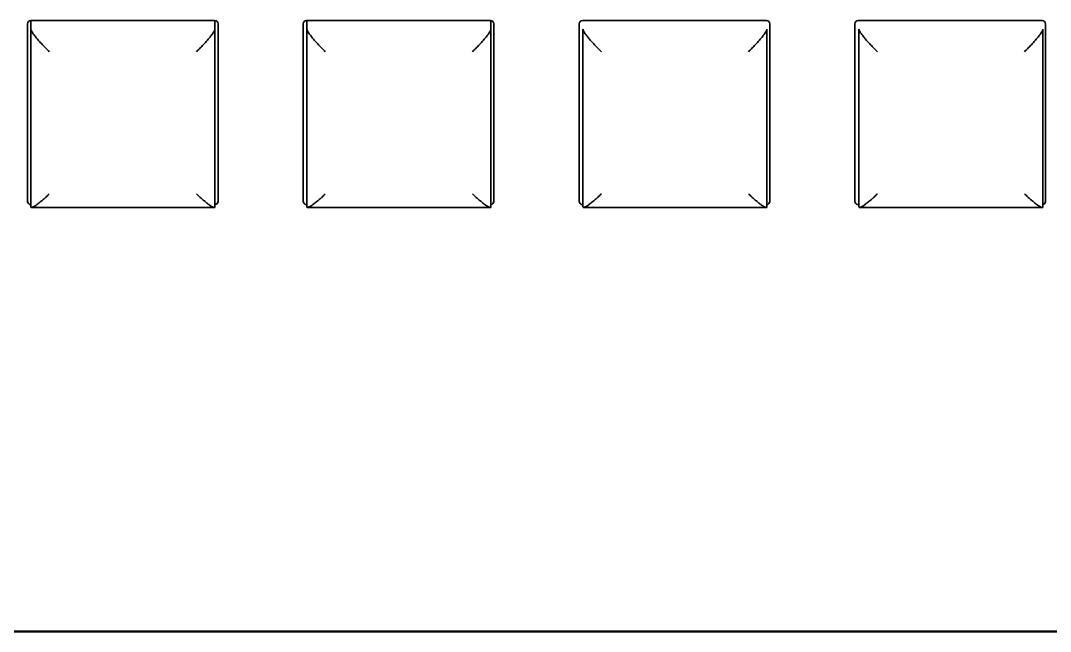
# Model space of a CAD drawing. Header units: inches. Extents: x 25 to 188, y -279 to -12.
# Drawn here: x 105.52 to 117.77, y -109.73 to -102.47 of the extents above; entities that cross this region are included whole.
import ezdxf

# ---------------------------------------------------------------- set-up
doc = ezdxf.new("R2010")
doc.units = ezdxf.units.IN
doc.header["$MEASUREMENT"] = 0
doc.layers.add('front panel', color=7, linetype='Continuous')

# ---------------------------------------------------------------- blocks, each defined once
blk = doc.blocks.new('block 3')
at = {"layer": 'front panel', "color": 7, "lineweight": 35, "true_color": 0xffffff}
for points in [[(105.608, -104.617), (105.608, -102.503)], [(105.646, -102.466), (107.835, -102.466)], [(105.647, -102.568), (105.647, -102.466)], [(107.836, -102.568), (107.836, -102.466)], [(107.874, -102.503), (107.874, -104.617)], [(108.886, -104.617), (108.886, -102.503)], [(108.925, -102.466), (111.113, -102.466)], [(108.93, -102.568), (108.93, -102.466)], [(111.119, -102.568), (111.119, -102.466)], [(111.152, -102.503), (111.152, -104.617)], [(112.169, -104.617), (112.169, -102.503)], [(112.207, -102.466), (114.396, -102.466)], [(114.435, -102.503), (114.435, -104.617)], [(115.447, -104.617), (115.447, -102.503)], [(115.486, -102.466), (117.674, -102.466)], [(117.713, -102.503), (117.713, -104.617)], [(105.647, -102.568), (105.647, -104.682)], [(107.836, -102.568), (107.836, -104.682)], [(108.93, -104.682), (108.93, -102.568)], [(111.119, -102.568), (111.119, -104.682)], [(112.213, -104.682), (112.213, -102.568)], [(114.401, -102.568), (114.401, -104.682)], [(115.496, -104.682), (115.496, -102.568)], [(117.684, -102.568), (117.684, -104.682)], [(105.647, -104.655), (105.646, -104.655)], [(107.828, -104.689), (105.655, -104.689)], [(108.93, -104.655), (108.925, -104.655)], [(111.111, -104.689), (108.937, -104.689)], [(112.213, -104.655), (112.207, -104.655)], [(114.394, -104.689), (112.22, -104.689)], [(115.496, -104.655), (115.486, -104.655)], [(117.677, -104.689), (115.503, -104.689)], [(52.226, -109.732), (157.846, -109.732)]]:
    blk.add_lwpolyline(points, dxfattribs=at)
at = {"layer": 'front panel', "color": 7, "lineweight": 50, "true_color": 0xffffff}
blk.add_lwpolyline([(52.226, -109.732), (157.846, -109.732)], dxfattribs=at)
at = {"layer": 'front panel', "color": 7, "lineweight": 35, "true_color": 0xffffff}
for points in [[(105.608, -102.503), (105.608, -102.483), (105.625, -102.466), (105.646, -102.466)], [(107.835, -102.466), (107.856, -102.466), (107.874, -102.483), (107.874, -102.503)], [(108.886, -102.503), (108.886, -102.483), (108.903, -102.466), (108.925, -102.466)], [(111.113, -102.466), (111.134, -102.466), (111.152, -102.483), (111.152, -102.503)], [(112.169, -102.503), (112.169, -102.483), (112.186, -102.466), (112.207, -102.466)], [(114.396, -102.466), (114.417, -102.466), (114.435, -102.483), (114.435, -102.503)], [(115.447, -102.503), (115.447, -102.483), (115.464, -102.466), (115.486, -102.466)], [(117.674, -102.466), (117.695, -102.466), (117.713, -102.483), (117.713, -102.503)], [(105.646, -104.655), (105.625, -104.655), (105.608, -104.638), (105.608, -104.617)], [(107.874, -104.617), (107.874, -104.638), (107.857, -104.654), (107.836, -104.655)], [(108.925, -104.655), (108.903, -104.655), (108.886, -104.638), (108.886, -104.617)], [(111.152, -104.617), (111.152, -104.636), (111.137, -104.652), (111.119, -104.654)], [(112.207, -104.655), (112.186, -104.655), (112.169, -104.638), (112.169, -104.617)], [(114.435, -104.617), (114.435, -104.636), (114.42, -104.652), (114.401, -104.654)], [(115.486, -104.655), (115.464, -104.655), (115.447, -104.638), (115.447, -104.617)], [(117.713, -104.617), (117.713, -104.635), (117.701, -104.649), (117.684, -104.653)]]:
    blk.add_open_spline(points, degree=3, dxfattribs=at)
for points, knots in [([(105.647, -102.568), (105.647, -102.571), (105.648, -102.575), (105.65, -102.58), (105.652, -102.585), (105.655, -102.591), (105.659, -102.598), (105.664, -102.606), (105.669, -102.614), (105.675, -102.623), (105.682, -102.632), (105.689, -102.642), (105.698, -102.653), (105.707, -102.664), (105.716, -102.676), (105.726, -102.688), (105.737, -102.7), (105.748, -102.713), (105.759, -102.725), (105.771, -102.738), (105.782, -102.751), (105.794, -102.764), (105.806, -102.776), (105.819, -102.789), (105.831, -102.801), (105.842, -102.813), (105.854, -102.825), (105.866, -102.836)], [0, 0, 0, 0, 1, 1, 1, 2, 2, 2, 3, 3, 3, 4, 4, 4, 5, 5, 5, 6, 6, 6, 7, 7, 7, 8, 8, 8, 9, 9, 9, 9]), ([(107.836, -102.568), (107.836, -102.571), (107.835, -102.575), (107.833, -102.58), (107.831, -102.585), (107.828, -102.591), (107.824, -102.598), (107.819, -102.606), (107.814, -102.614), (107.808, -102.623), (107.801, -102.632), (107.793, -102.642), (107.785, -102.653), (107.776, -102.664), (107.767, -102.676), (107.757, -102.688), (107.746, -102.7), (107.735, -102.713), (107.724, -102.725), (107.712, -102.738), (107.7, -102.751), (107.688, -102.764), (107.677, -102.776), (107.664, -102.789), (107.652, -102.801), (107.64, -102.813), (107.629, -102.825), (107.617, -102.836)], [0, 0, 0, 0, 1, 1, 1, 2, 2, 2, 3, 3, 3, 4, 4, 4, 5, 5, 5, 6, 6, 6, 7, 7, 7, 8, 8, 8, 9, 9, 9, 9]), ([(109.149, -102.836), (109.137, -102.825), (109.125, -102.813), (109.114, -102.801), (109.101, -102.789), (109.089, -102.776), (109.077, -102.764), (109.065, -102.751), (109.053, -102.738), (109.042, -102.725), (109.031, -102.713), (109.019, -102.7), (109.009, -102.688), (108.999, -102.676), (108.989, -102.664), (108.981, -102.653), (108.972, -102.642), (108.965, -102.632), (108.958, -102.623), (108.952, -102.614), (108.946, -102.606), (108.942, -102.598), (108.938, -102.591), (108.935, -102.585), (108.933, -102.58), (108.931, -102.575), (108.93, -102.571), (108.93, -102.568)], [0, 0, 0, 0, 1, 1, 1, 2, 2, 2, 3, 3, 3, 4, 4, 4, 5, 5, 5, 6, 6, 6, 7, 7, 7, 8, 8, 8, 9, 9, 9, 9]), ([(110.9, -102.836), (110.911, -102.825), (110.923, -102.813), (110.935, -102.801), (110.947, -102.789), (110.959, -102.776), (110.971, -102.764), (110.983, -102.751), (110.995, -102.738), (111.007, -102.725), (111.018, -102.713), (111.029, -102.7), (111.04, -102.688), (111.05, -102.676), (111.059, -102.664), (111.068, -102.653), (111.076, -102.642), (111.084, -102.632), (111.091, -102.623), (111.097, -102.614), (111.102, -102.606), (111.107, -102.598), (111.111, -102.591), (111.114, -102.585), (111.116, -102.58), (111.118, -102.575), (111.119, -102.571), (111.119, -102.568)], [0, 0, 0, 0, 1, 1, 1, 2, 2, 2, 3, 3, 3, 4, 4, 4, 5, 5, 5, 6, 6, 6, 7, 7, 7, 8, 8, 8, 9, 9, 9, 9]), ([(112.213, -102.568), (112.213, -102.571), (112.214, -102.575), (112.216, -102.58), (112.218, -102.585), (112.221, -102.591), (112.225, -102.598), (112.229, -102.606), (112.235, -102.614), (112.241, -102.623), (112.248, -102.632), (112.255, -102.642), (112.263, -102.653), (112.272, -102.664), (112.282, -102.676), (112.292, -102.688), (112.302, -102.7), (112.313, -102.713), (112.325, -102.725), (112.336, -102.738), (112.348, -102.751), (112.36, -102.764), (112.372, -102.776), (112.384, -102.789), (112.396, -102.801), (112.408, -102.813), (112.42, -102.825), (112.432, -102.836)], [0, 0, 0, 0, 1, 1, 1, 2, 2, 2, 3, 3, 3, 4, 4, 4, 5, 5, 5, 6, 6, 6, 7, 7, 7, 8, 8, 8, 9, 9, 9, 9]), ([(114.401, -102.568), (114.401, -102.571), (114.4, -102.575), (114.399, -102.58), (114.396, -102.585), (114.393, -102.591), (114.389, -102.598), (114.385, -102.606), (114.38, -102.614), (114.373, -102.623), (114.367, -102.632), (114.359, -102.642), (114.351, -102.653), (114.342, -102.664), (114.332, -102.676), (114.322, -102.688), (114.312, -102.7), (114.301, -102.713), (114.29, -102.725), (114.278, -102.738), (114.266, -102.751), (114.254, -102.764), (114.242, -102.776), (114.23, -102.789), (114.218, -102.801), (114.206, -102.813), (114.194, -102.825), (114.183, -102.836)], [0, 0, 0, 0, 1, 1, 1, 2, 2, 2, 3, 3, 3, 4, 4, 4, 5, 5, 5, 6, 6, 6, 7, 7, 7, 8, 8, 8, 9, 9, 9, 9]), ([(115.715, -102.836), (115.703, -102.825), (115.691, -102.813), (115.679, -102.801), (115.667, -102.789), (115.655, -102.776), (115.643, -102.764), (115.631, -102.751), (115.619, -102.738), (115.608, -102.725), (115.596, -102.713), (115.585, -102.7), (115.575, -102.688), (115.565, -102.676), (115.555, -102.664), (115.546, -102.653), (115.538, -102.642), (115.53, -102.632), (115.524, -102.623), (115.517, -102.614), (115.512, -102.606), (115.508, -102.598), (115.504, -102.591), (115.501, -102.585), (115.499, -102.58), (115.497, -102.575), (115.496, -102.571), (115.496, -102.568)], [0, 0, 0, 0, 1, 1, 1, 2, 2, 2, 3, 3, 3, 4, 4, 4, 5, 5, 5, 6, 6, 6, 7, 7, 7, 8, 8, 8, 9, 9, 9, 9]), ([(117.465, -102.836), (117.477, -102.825), (117.489, -102.813), (117.501, -102.801), (117.513, -102.789), (117.525, -102.776), (117.537, -102.764), (117.549, -102.751), (117.561, -102.738), (117.572, -102.725), (117.584, -102.713), (117.595, -102.7), (117.605, -102.688), (117.615, -102.676), (117.625, -102.664), (117.634, -102.653), (117.642, -102.642), (117.65, -102.632), (117.656, -102.623), (117.662, -102.614), (117.668, -102.606), (117.672, -102.598), (117.676, -102.591), (117.679, -102.585), (117.681, -102.58), (117.683, -102.575), (117.684, -102.571), (117.684, -102.568)], [0, 0, 0, 0, 1, 1, 1, 2, 2, 2, 3, 3, 3, 4, 4, 4, 5, 5, 5, 6, 6, 6, 7, 7, 7, 8, 8, 8, 9, 9, 9, 9]), ([(105.866, -104.527), (105.854, -104.539), (105.842, -104.55), (105.831, -104.561), (105.819, -104.572), (105.806, -104.583), (105.794, -104.593), (105.782, -104.604), (105.771, -104.614), (105.759, -104.623), (105.748, -104.633), (105.737, -104.641), (105.726, -104.649), (105.716, -104.657), (105.707, -104.664), (105.698, -104.669), (105.689, -104.675), (105.682, -104.679), (105.675, -104.683), (105.669, -104.686), (105.664, -104.688), (105.659, -104.689), (105.657, -104.689), (105.656, -104.689), (105.655, -104.689)], [0, 0, 0, 0, 1, 1, 1, 2, 2, 2, 3, 3, 3, 4, 4, 4, 5, 5, 5, 6, 6, 6, 7, 7, 7, 8, 8, 8, 8]), ([(107.828, -104.689), (107.827, -104.689), (107.825, -104.689), (107.824, -104.689), (107.819, -104.688), (107.814, -104.686), (107.808, -104.683), (107.801, -104.679), (107.793, -104.675), (107.785, -104.669), (107.776, -104.664), (107.767, -104.657), (107.757, -104.649), (107.746, -104.641), (107.735, -104.633), (107.724, -104.623), (107.712, -104.614), (107.7, -104.604), (107.688, -104.593), (107.677, -104.583), (107.664, -104.572), (107.652, -104.561), (107.64, -104.55), (107.629, -104.539), (107.617, -104.527)], [0, 0, 0, 0, 1, 1, 1, 2, 2, 2, 3, 3, 3, 4, 4, 4, 5, 5, 5, 6, 6, 6, 7, 7, 7, 8, 8, 8, 8]), ([(109.149, -104.527), (109.137, -104.539), (109.125, -104.55), (109.114, -104.561), (109.101, -104.572), (109.089, -104.583), (109.077, -104.593), (109.065, -104.604), (109.053, -104.614), (109.042, -104.623), (109.031, -104.633), (109.019, -104.641), (109.009, -104.649), (108.999, -104.657), (108.989, -104.664), (108.981, -104.669), (108.972, -104.675), (108.965, -104.679), (108.958, -104.683), (108.952, -104.686), (108.946, -104.688), (108.942, -104.689), (108.94, -104.689), (108.939, -104.689), (108.937, -104.689)], [0, 0, 0, 0, 1, 1, 1, 2, 2, 2, 3, 3, 3, 4, 4, 4, 5, 5, 5, 6, 6, 6, 7, 7, 7, 8, 8, 8, 8]), ([(111.111, -104.689), (111.11, -104.689), (111.108, -104.689), (111.107, -104.689), (111.102, -104.688), (111.097, -104.686), (111.091, -104.683), (111.084, -104.679), (111.076, -104.675), (111.068, -104.669), (111.059, -104.664), (111.05, -104.657), (111.04, -104.649), (111.029, -104.641), (111.018, -104.633), (111.007, -104.623), (110.995, -104.614), (110.983, -104.604), (110.971, -104.593), (110.959, -104.583), (110.947, -104.572), (110.935, -104.561), (110.923, -104.55), (110.911, -104.539), (110.9, -104.527)], [0, 0, 0, 0, 1, 1, 1, 2, 2, 2, 3, 3, 3, 4, 4, 4, 5, 5, 5, 6, 6, 6, 7, 7, 7, 8, 8, 8, 8]), ([(112.432, -104.527), (112.42, -104.539), (112.408, -104.55), (112.396, -104.561), (112.384, -104.572), (112.372, -104.583), (112.36, -104.593), (112.348, -104.604), (112.336, -104.614), (112.325, -104.623), (112.313, -104.633), (112.302, -104.641), (112.292, -104.649), (112.282, -104.657), (112.272, -104.664), (112.263, -104.669), (112.255, -104.675), (112.248, -104.679), (112.241, -104.683), (112.235, -104.686), (112.229, -104.688), (112.225, -104.689), (112.223, -104.689), (112.222, -104.689), (112.22, -104.689)], [0, 0, 0, 0, 1, 1, 1, 2, 2, 2, 3, 3, 3, 4, 4, 4, 5, 5, 5, 6, 6, 6, 7, 7, 7, 8, 8, 8, 8]), ([(114.183, -104.527), (114.194, -104.539), (114.206, -104.55), (114.218, -104.561), (114.23, -104.572), (114.242, -104.583), (114.254, -104.593), (114.266, -104.604), (114.278, -104.614), (114.29, -104.623), (114.301, -104.633), (114.312, -104.641), (114.322, -104.649), (114.332, -104.657), (114.342, -104.664), (114.351, -104.669), (114.359, -104.675), (114.367, -104.679), (114.373, -104.683), (114.38, -104.686), (114.385, -104.688), (114.389, -104.689), (114.391, -104.689), (114.393, -104.689), (114.394, -104.689)], [0, 0, 0, 0, 1, 1, 1, 2, 2, 2, 3, 3, 3, 4, 4, 4, 5, 5, 5, 6, 6, 6, 7, 7, 7, 8, 8, 8, 8]), ([(115.503, -104.689), (115.505, -104.689), (115.506, -104.689), (115.508, -104.689), (115.512, -104.688), (115.517, -104.686), (115.524, -104.683), (115.53, -104.679), (115.538, -104.675), (115.546, -104.669), (115.555, -104.664), (115.565, -104.657), (115.575, -104.649), (115.585, -104.641), (115.596, -104.633), (115.608, -104.623), (115.619, -104.614), (115.631, -104.604), (115.643, -104.593), (115.655, -104.583), (115.667, -104.572), (115.679, -104.561), (115.691, -104.55), (115.703, -104.539), (115.715, -104.527)], [0, 0, 0, 0, 1, 1, 1, 2, 2, 2, 3, 3, 3, 4, 4, 4, 5, 5, 5, 6, 6, 6, 7, 7, 7, 8, 8, 8, 8]), ([(117.677, -104.689), (117.675, -104.689), (117.674, -104.689), (117.672, -104.689), (117.668, -104.688), (117.662, -104.686), (117.656, -104.683), (117.65, -104.679), (117.642, -104.675), (117.634, -104.669), (117.625, -104.664), (117.615, -104.657), (117.605, -104.649), (117.595, -104.641), (117.584, -104.633), (117.572, -104.623), (117.561, -104.614), (117.549, -104.604), (117.537, -104.593), (117.525, -104.583), (117.513, -104.572), (117.501, -104.561), (117.489, -104.55), (117.477, -104.539), (117.465, -104.527)], [0, 0, 0, 0, 1, 1, 1, 2, 2, 2, 3, 3, 3, 4, 4, 4, 5, 5, 5, 6, 6, 6, 7, 7, 7, 8, 8, 8, 8]), ([(105.655, -104.689), (105.653, -104.689), (105.651, -104.689), (105.65, -104.688), (105.648, -104.687), (105.647, -104.685), (105.647, -104.682)], [0, 0, 0, 0, 1, 1, 1, 2, 2, 2, 2]), ([(107.836, -104.682), (107.836, -104.685), (107.835, -104.687), (107.833, -104.688), (107.832, -104.689), (107.83, -104.689), (107.828, -104.689)], [0, 0, 0, 0, 1, 1, 1, 2, 2, 2, 2]), ([(108.937, -104.689), (108.936, -104.689), (108.934, -104.689), (108.933, -104.688), (108.931, -104.687), (108.93, -104.685), (108.93, -104.682)], [0, 0, 0, 0, 1, 1, 1, 2, 2, 2, 2]), ([(111.119, -104.682), (111.119, -104.685), (111.118, -104.687), (111.116, -104.688), (111.115, -104.689), (111.113, -104.689), (111.111, -104.689)], [0, 0, 0, 0, 1, 1, 1, 2, 2, 2, 2]), ([(112.22, -104.689), (112.218, -104.689), (112.217, -104.689), (112.216, -104.688), (112.214, -104.687), (112.213, -104.685), (112.213, -104.682)], [0, 0, 0, 0, 1, 1, 1, 2, 2, 2, 2]), ([(114.394, -104.689), (114.396, -104.689), (114.397, -104.689), (114.399, -104.688), (114.4, -104.687), (114.401, -104.685), (114.401, -104.682)], [0, 0, 0, 0, 1, 1, 1, 2, 2, 2, 2]), ([(115.496, -104.682), (115.496, -104.685), (115.497, -104.687), (115.499, -104.688), (115.5, -104.689), (115.501, -104.689), (115.503, -104.689)], [0, 0, 0, 0, 1, 1, 1, 2, 2, 2, 2]), ([(117.684, -104.682), (117.684, -104.685), (117.683, -104.687), (117.681, -104.688), (117.68, -104.689), (117.679, -104.689), (117.677, -104.689)], [0, 0, 0, 0, 1, 1, 1, 2, 2, 2, 2])]:
    blk.add_open_spline(points, degree=3, knots=knots, dxfattribs=at)
blk = doc.blocks.new('block 2')
at = {"layer": 'front panel'}
blk.add_blockref('block 3', (0, 0), dxfattribs=at)

msp = doc.modelspace()

# ---------------------------------------------------------------- block references
at = {"layer": 'front panel'}
msp.add_blockref('block 2', (0, 0), dxfattribs=at)

doc.saveas('drawing.dxf')
